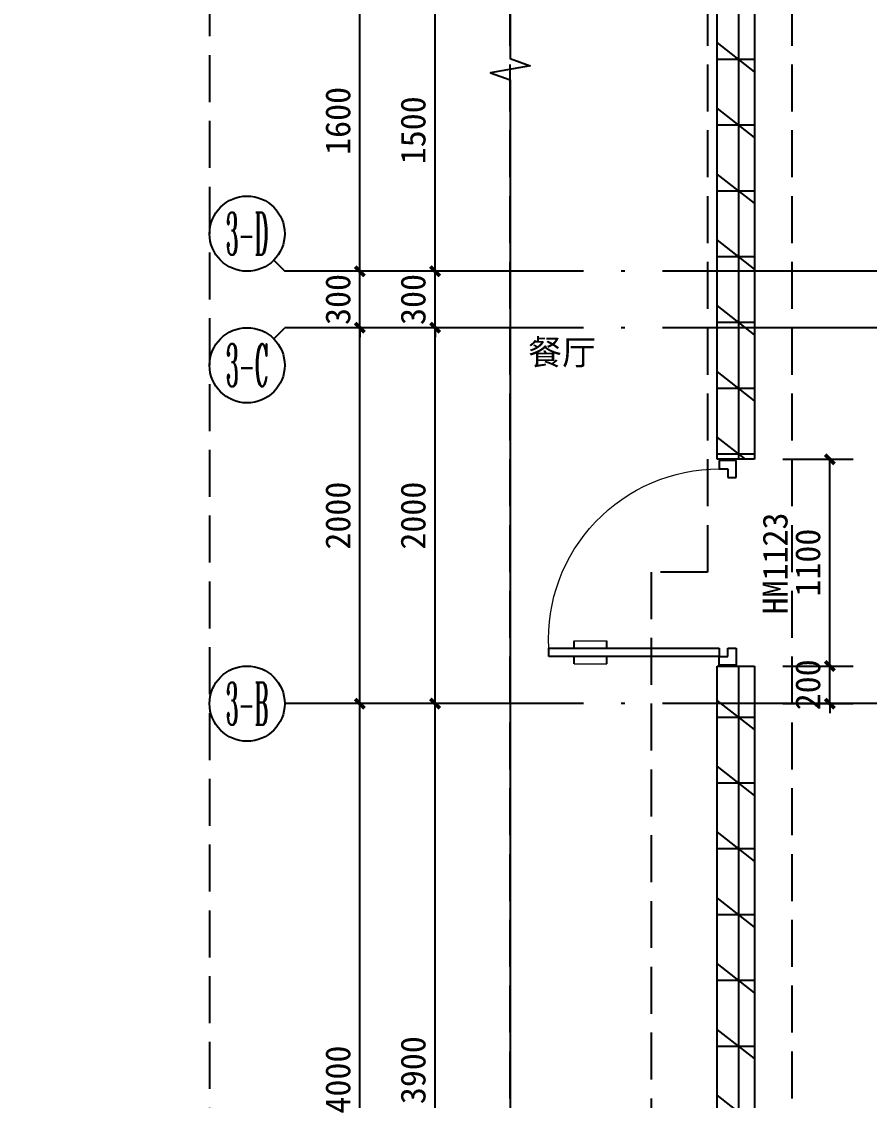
# Model space of a CAD drawing. Extents: x -10817 to 167545, y 26551 to 157048.
# Drawn here: x 25483 to 29994, y 114163 to 119902 of the extents above; entities that cross this region are included whole.
import ezdxf
from ezdxf.enums import TextEntityAlignment as Align
from ezdxf.xclip import XClip

# ---------------------------------------------------------------- set-up
doc = ezdxf.new("R2010")
doc.units = 0
doc.header["$LTSCALE"] = 1000
doc.header["$MEASUREMENT"] = 0
doc.header["$XCLIPFRAME"] = 0
doc.linetypes.add('DASH', pattern=[0.35, 0.25, -0.1])
doc.linetypes.add('DOTE', pattern=[2.42, 2, -0.2, 0.02, -0.2])
doc.layers.get('Defpoints').update_dxf_attribs({"color": 30, "linetype": 'DASH'})
for name, color, linetype in [('120-墙体$0$120-墙体$0$A-COLU-CONC-HATC', 204, 'Continuous'), ('120-墙体$0$120-墙体$0$A-WALL-BLOK', 131, 'Continuous'), ('120-墙体$0$A-WALL-BLOK', 131, 'Continuous'), ('120-墙体-首层$0$120-墙体-首层$0$A-COLU-CONC-HATC', 204, 'Continuous'), ('120-墙体-首层$0$120-墙体-首层$0$A-DOOR', 51, 'Continuous'), ('120-墙体-首层$0$A-WALL-BLOK', 131, 'Continuous'), ('3#-夹层$0$A-ANNO-TEXT', 7, 'Continuous'), ('A-ANNO-AXIS-CIRC', 3, 'Continuous'), ('A-ANNO-AXIS-TEXT', 7, 'Continuous'), ('A-ANNO-DIMS', 3, 'Continuous'), ('A-ANNO-DOTE', 10, 'DOTE'), ('A-ANNO-SYMB', 3, 'Continuous'), ('A-ANNO-TEXT', 7, 'Continuous'), ('AXIS_TEXT', 7, 'Continuous')]:
    doc.layers.add(name, color=color, linetype=linetype)
doc.styles.add('3#-夹层$0$Standard', font='')
doc.styles.add('_TCH_AXIS', font='COMPLEX', dxfattribs={"bigfont": 'GBCBIG'})
doc.styles.add('_TCH_DIM_T3', font='')
doc.styles.add('COMPLEX', font='COMPLEX')
doc.styles.get("Standard").update_dxf_attribs({"font": ''})
doc.styles.get('3#-夹层$0$Standard').set_extended_font_data('SimSun')
doc.styles.get('_TCH_DIM_T3').set_extended_font_data('SimSun')
doc.styles.get('Standard').set_extended_font_data('SimSun')
doc.dimstyles.new('_TCH_ARCH&&50', dxfattribs={"dimtxt": 132.911392, "dimasz": 50, "dimexe": 125, "dimexo": 150, "dimgap": 50, "dimtad": 1, "dimdec": 0, "dimzin": 0, "dimdsep": 46, "dimtxsty": '_TCH_DIM_T3', "dimblk": 'ARCHTICK', "dimcen": 0.09, "dimclrt": 7, "dimazin": 2, "dimtfac": 1, "dimtdec": 0, "dimtix": 1, "dimtmove": 2, "dimatfit": 3, "dimfxl": 50, "dimtolj": 1, "dimtzin": 0, "dimarcsym": 0})
pattern_1 = [(0, (0, 0), (0, 350), []), (37.875, (400, 0), (-169.615, 218.0767), []), (90, (400, 0), (-450, 3e-14), [])]

# ---------------------------------------------------------------- blocks, each defined once
blk = doc.blocks.new('120-J-MC-首层')
at = {"layer": 'Defpoints'}
blk.add_lwpolyline([(-6150, -10950), (-7250, -10950), (-7250, 250), (750, 250), (750, -12150), (-6150, -12150)], close=True, dxfattribs=at)
blk = doc.blocks.new('120-墙体')
at = {"layer": '120-墙体$0$120-墙体$0$A-COLU-CONC-HATC'}
h = blk.add_hatch(dxfattribs=at)
h.set_pattern_fill('空心砖', color=256, scale=100, style=0)
h.set_pattern_definition(pattern_1)
h.paths.add_polyline_path([(-7050, -4700), (-6850, -4900), (-6850, -3300), (-7050, -3300)])
at = {"layer": '120-墙体$0$120-墙体$0$A-WALL-BLOK'}
for p, q in [((-6650, -7750), (-6650, -11000)), ((-6550, -11000), (-6550, -7750))]:
    blk.add_line(p, q, dxfattribs=at)
at = {"layer": '120-墙体$0$A-WALL-BLOK'}
for p, q in [((-7050, -4700), (-7050, -3300)), ((-6850, -4900), (-6850, -3300))]:
    blk.add_line(p, q, dxfattribs=at)
at = {"layer": 'Defpoints'}
blk.add_lwpolyline([(-7800, 100), (-7800, -3300), (-7050, -3300), (-7050, -4700), (-8350, -4700), (-8350, -7200), (-9550, -7200), (-9550, -11200)], dxfattribs=at)
blk = doc.blocks.new('120-墙体-首层$0$120-墙体-首层$0$$DorLib2D$00000009')
for p, q in [((0.4129, 0.9053), (0.4129, 0.0807)), ((0.4541, 0.9053), (0.4129, 0.9053)), ((0.4541, 0.0807), (0.4541, 0.9053)), ((0.4129, 0.7822), (0.378, 0.7822)), ((0.489, 0.7822), (0.4541, 0.7822)), ((0.4129, 0.6235), (0.378, 0.6235)), ((0.489, 0.6235), (0.4541, 0.6235)), ((-0.4941, 0.0807), (-0.4529, 0.0807)), ((-0.4941, -0.0018), (-0.4941, 0.0807)), ((-0.4529, 0.0807), (-0.4529, 0.0395)), ((0.4129, 0.0807), (0.4541, 0.0807)), ((0.4953, 0.0807), (0.4541, 0.0807)), ((0.4541, 0.0807), (0.4541, 0.0395)), ((0.4953, -0.0018), (0.4953, 0.0807)), ((-0.4529, 0.0395), (-0.4117, 0.0395)), ((-0.4117, 0.0395), (-0.4117, -0.0018)), ((0.4541, 0.0395), (0.4129, 0.0395)), ((0.4129, 0.0395), (0.4129, -0.0018)), ((-0.4941, -0.0018), (-0.4941, -0.0018)), ((-0.4117, -0.0018), (-0.4941, -0.0018)), ((0.4129, -0.0018), (0.4953, -0.0018)), ((0.4953, -0.0018), (0.4953, -0.0018))]:
    blk.add_line(p, q)
at = {"lineweight": 13}
for p, q in [((0.378, 0.7822), (0.378, 0.6235)), ((0.489, 0.7822), (0.489, 0.6235))]:
    blk.add_line(p, q, dxfattribs=at)
blk.add_arc((0.3716, 0.0817), 0.8246, 87.134, 180.0717, dxfattribs=at)
blk = doc.blocks.new('120-墙体-首层')
at = {"layer": '120-墙体-首层$0$120-墙体-首层$0$A-COLU-CONC-HATC'}
h = blk.add_hatch(dxfattribs=at)
h.set_pattern_fill('空心砖', color=256, scale=100, style=0)
h.set_pattern_definition(pattern_1)
h.paths.add_polyline_path([(-7050, -3300), (-7050, -5800), (-6850, -5800), (-6850, -3300)])
h = blk.add_hatch(dxfattribs=at)
h.set_pattern_fill('空心砖', color=256, scale=100, style=0)
h.set_pattern_definition(pattern_1)
h.paths.add_polyline_path([(-6850, -11000), (-6850, -6900), (-7050, -6900), (-7050, -11000)])
at = {"layer": '120-墙体-首层$0$A-WALL-BLOK'}
for p, q in [((-7050, -3300), (-7050, -5800)), ((-6850, -5800), (-6850, -3300)), ((-7050, -5800), (-6850, -5800)), ((-6850, -6900), (-7050, -6900)), ((-7050, -6900), (-7050, -11000)), ((-6850, -11000), (-6850, -6900))]:
    blk.add_line(p, q, dxfattribs=at)
at = {"layer": 'Defpoints'}
blk.add_lwpolyline([(-9600, -10995), (-9600, -11250), (750, -11250), (750, -4850), (250, -4850), (250, 270), (-7850, 270), (-7850, -3350), (-6800, -3350), (-6800, -6400), (-6500, -6400), (-6500, -10995)], close=True, dxfattribs=at)
ref = blk.add_blockref('120-墙体', (0, 0))
XClip(ref).set_block_clipping_path([(-9600, -10995), (-9600, -11250), (750, -11250), (750, -4850), (250, -4850), (250, 270), (-7850, 270), (-7850, -3350), (-6800, -3350), (-6800, -6400), (-6500, -6400), (-6500, -10995)])
at = {"layer": '120-墙体-首层$0$120-墙体-首层$0$A-DOOR', "xscale": -1100, "yscale": -1100, "zscale": 200, "rotation": 90}
blk.add_blockref('120-墙体-首层$0$120-墙体-首层$0$$DorLib2D$00000009', (-6950, -6350), dxfattribs=at)
blk = doc.blocks.new('_ArchTick')
at = {"color": 0, "linetype": 'ByBlock', "const_width": 0.4}
blk.add_lwpolyline([(-0.5, -0.5), (0.5, 0.5)], dxfattribs=at)
blk = doc.blocks.new('*D3243')
at = {"layer": 'A-ANNO-DIMS', "color": 0, "lineweight": -2, "transparency": 16777216}
for p, q in [((27933.1, 116273.5), (27558.1, 116273.5)), ((27683.1, 112373.5), (27683.1, 116273.5)), ((27933.1, 112373.5), (27558.1, 112373.5))]:
    blk.add_line(p, q, dxfattribs=at)
at = {"layer": 'Defpoints', "color": 0, "transparency": 16777216}
for p in [(27683.1, 116273.5), (28083.1, 116273.5), (28083.1, 112373.5)]:
    blk.add_point(p, dxfattribs=at)
at = {"layer": 'A-ANNO-DIMS', "color": 0, "lineweight": -2, "transparency": 16777216, "xscale": 50, "yscale": 50, "zscale": 50}
for p, rotation in [((27683.1, 116273.5), 90), ((27683.1, 112373.5), 270)]:
    blk.add_blockref('_ArchTick', p, dxfattribs=dict(at, rotation=rotation))
at = {"layer": 'A-ANNO-DIMS', "color": 7, "transparency": 16777216, "insert": (27566.7, 114323.5), "char_height": 132.91, "attachment_point": 5, "rotation": 90, "style": '_TCH_DIM_T3'}
blk.add_mtext('\\A1;3900', dxfattribs=at)
blk = doc.blocks.new('*D3244')
at = {"layer": 'A-ANNO-DIMS', "color": 0, "lineweight": -2, "transparency": 16777216}
for p, q in [((27933.1, 118273.5), (27558.1, 118273.5)), ((27683.1, 116273.5), (27683.1, 118273.5)), ((27933.1, 116273.5), (27558.1, 116273.5))]:
    blk.add_line(p, q, dxfattribs=at)
at = {"layer": 'Defpoints', "color": 0, "transparency": 16777216}
for p in [(27683.1, 118273.5), (28083.1, 118273.5), (28083.1, 116273.5)]:
    blk.add_point(p, dxfattribs=at)
at = {"layer": 'A-ANNO-DIMS', "color": 0, "lineweight": -2, "transparency": 16777216, "xscale": 50, "yscale": 50, "zscale": 50}
for p, rotation in [((27683.1, 118273.5), 90), ((27683.1, 116273.5), 270)]:
    blk.add_blockref('_ArchTick', p, dxfattribs=dict(at, rotation=rotation))
at = {"layer": 'A-ANNO-DIMS', "color": 7, "transparency": 16777216, "insert": (27566.7, 117273.5), "char_height": 132.91, "attachment_point": 5, "rotation": 90, "style": '_TCH_DIM_T3'}
blk.add_mtext('\\A1;2000', dxfattribs=at)
blk = doc.blocks.new('*D3245')
at = {"layer": 'A-ANNO-DIMS', "color": 0, "lineweight": -2, "transparency": 16777216}
for p, q in [((27933.1, 118573.5), (27558.1, 118573.5)), ((27683.1, 118573.5), (27683.1, 118623.5)), ((27683.1, 118273.5), (27683.1, 118573.5)), ((27933.1, 118273.5), (27558.1, 118273.5)), ((27683.1, 118273.5), (27683.1, 118223.5))]:
    blk.add_line(p, q, dxfattribs=at)
at = {"layer": 'Defpoints', "color": 0, "transparency": 16777216}
for p in [(27683.1, 118573.5), (28083.1, 118573.5), (28083.1, 118273.5)]:
    blk.add_point(p, dxfattribs=at)
at = {"layer": 'A-ANNO-DIMS', "color": 0, "lineweight": -2, "transparency": 16777216, "xscale": 50, "yscale": 50, "zscale": 50}
for p, rotation in [((27683.1, 118573.5), 270), ((27683.1, 118273.5), 90)]:
    blk.add_blockref('_ArchTick', p, dxfattribs=dict(at, rotation=rotation))
at = {"layer": 'A-ANNO-DIMS', "color": 7, "transparency": 16777216, "insert": (27566.7, 118423.5), "char_height": 132.91, "attachment_point": 5, "rotation": 90, "style": '_TCH_DIM_T3'}
blk.add_mtext('\\A1;300', dxfattribs=at)
blk = doc.blocks.new('*D3246')
at = {"layer": 'A-ANNO-DIMS', "color": 0, "lineweight": -2, "transparency": 16777216}
for p, q in [((27933.1, 120073.5), (27558.1, 120073.5)), ((27683.1, 118573.5), (27683.1, 120073.5)), ((27933.1, 118573.5), (27558.1, 118573.5))]:
    blk.add_line(p, q, dxfattribs=at)
at = {"layer": 'Defpoints', "color": 0, "transparency": 16777216}
for p in [(27683.1, 120073.5), (28083.1, 120073.5), (28083.1, 118573.5)]:
    blk.add_point(p, dxfattribs=at)
at = {"layer": 'A-ANNO-DIMS', "color": 0, "lineweight": -2, "transparency": 16777216, "xscale": 50, "yscale": 50, "zscale": 50}
for p, rotation in [((27683.1, 120073.5), 90), ((27683.1, 118573.5), 270)]:
    blk.add_blockref('_ArchTick', p, dxfattribs=dict(at, rotation=rotation))
at = {"layer": 'A-ANNO-DIMS', "color": 7, "transparency": 16777216, "insert": (27566.7, 119323.5), "char_height": 132.91, "attachment_point": 5, "rotation": 90, "style": '_TCH_DIM_T3'}
blk.add_mtext('\\A1;1500', dxfattribs=at)
blk = doc.blocks.new('*D3258')
at = {"layer": 'A-ANNO-DIMS', "color": 0, "lineweight": -2, "transparency": 16777216}
for p, q in [((27533.1, 116273.5), (27158.1, 116273.5)), ((27283.1, 112273.5), (27283.1, 116273.5)), ((27533.1, 112273.5), (27158.1, 112273.5))]:
    blk.add_line(p, q, dxfattribs=at)
at = {"layer": 'Defpoints', "color": 0, "transparency": 16777216}
for p in [(27283.1, 116273.5), (27683.1, 116273.5), (27683.1, 112273.5)]:
    blk.add_point(p, dxfattribs=at)
at = {"layer": 'A-ANNO-DIMS', "color": 0, "lineweight": -2, "transparency": 16777216, "xscale": 50, "yscale": 50, "zscale": 50}
for p, rotation in [((27283.1, 116273.5), 90), ((27283.1, 112273.5), 270)]:
    blk.add_blockref('_ArchTick', p, dxfattribs=dict(at, rotation=rotation))
at = {"layer": 'A-ANNO-DIMS', "color": 7, "transparency": 16777216, "insert": (27166.7, 114273.5), "char_height": 132.91, "attachment_point": 5, "rotation": 90, "style": '_TCH_DIM_T3'}
blk.add_mtext('\\A1;4000', dxfattribs=at)
blk = doc.blocks.new('*D3259')
at = {"layer": 'A-ANNO-DIMS', "color": 0, "lineweight": -2, "transparency": 16777216}
for p, q in [((27533.1, 118273.5), (27158.1, 118273.5)), ((27283.1, 116273.5), (27283.1, 118273.5)), ((27533.1, 116273.5), (27158.1, 116273.5))]:
    blk.add_line(p, q, dxfattribs=at)
at = {"layer": 'Defpoints', "color": 0, "transparency": 16777216}
for p in [(27283.1, 118273.5), (27683.1, 118273.5), (27683.1, 116273.5)]:
    blk.add_point(p, dxfattribs=at)
at = {"layer": 'A-ANNO-DIMS', "color": 0, "lineweight": -2, "transparency": 16777216, "xscale": 50, "yscale": 50, "zscale": 50}
for p, rotation in [((27283.1, 118273.5), 90), ((27283.1, 116273.5), 270)]:
    blk.add_blockref('_ArchTick', p, dxfattribs=dict(at, rotation=rotation))
at = {"layer": 'A-ANNO-DIMS', "color": 7, "transparency": 16777216, "insert": (27166.7, 117273.5), "char_height": 132.91, "attachment_point": 5, "rotation": 90, "style": '_TCH_DIM_T3'}
blk.add_mtext('\\A1;2000', dxfattribs=at)
blk = doc.blocks.new('*D3260')
at = {"layer": 'A-ANNO-DIMS', "color": 0, "lineweight": -2, "transparency": 16777216}
for p, q in [((27533.1, 118573.5), (27158.1, 118573.5)), ((27283.1, 118573.5), (27283.1, 118623.5)), ((27283.1, 118273.5), (27283.1, 118573.5)), ((27533.1, 118273.5), (27158.1, 118273.5)), ((27283.1, 118273.5), (27283.1, 118223.5))]:
    blk.add_line(p, q, dxfattribs=at)
at = {"layer": 'Defpoints', "color": 0, "transparency": 16777216}
for p in [(27283.1, 118573.5), (27683.1, 118573.5), (27683.1, 118273.5)]:
    blk.add_point(p, dxfattribs=at)
at = {"layer": 'A-ANNO-DIMS', "color": 0, "lineweight": -2, "transparency": 16777216, "xscale": 50, "yscale": 50, "zscale": 50}
for p, rotation in [((27283.1, 118573.5), 270), ((27283.1, 118273.5), 90)]:
    blk.add_blockref('_ArchTick', p, dxfattribs=dict(at, rotation=rotation))
at = {"layer": 'A-ANNO-DIMS', "color": 7, "transparency": 16777216, "insert": (27166.7, 118423.5), "char_height": 132.91, "attachment_point": 5, "rotation": 90, "style": '_TCH_DIM_T3'}
blk.add_mtext('\\A1;300', dxfattribs=at)
blk = doc.blocks.new('*D3261')
at = {"layer": 'A-ANNO-DIMS', "color": 0, "lineweight": -2, "transparency": 16777216}
for p, q in [((27533.1, 120173.5), (27158.1, 120173.5)), ((27283.1, 118573.5), (27283.1, 120173.5)), ((27533.1, 118573.5), (27158.1, 118573.5))]:
    blk.add_line(p, q, dxfattribs=at)
at = {"layer": 'Defpoints', "color": 0, "transparency": 16777216}
for p in [(27283.1, 120173.5), (27683.1, 120173.5), (27683.1, 118573.5)]:
    blk.add_point(p, dxfattribs=at)
at = {"layer": 'A-ANNO-DIMS', "color": 0, "lineweight": -2, "transparency": 16777216, "xscale": 50, "yscale": 50, "zscale": 50}
for p, rotation in [((27283.1, 120173.5), 90), ((27283.1, 118573.5), 270)]:
    blk.add_blockref('_ArchTick', p, dxfattribs=dict(at, rotation=rotation))
at = {"layer": 'A-ANNO-DIMS', "color": 7, "transparency": 16777216, "insert": (27166.7, 119373.5), "char_height": 132.91, "attachment_point": 5, "rotation": 90, "style": '_TCH_DIM_T3'}
blk.add_mtext('\\A1;1600', dxfattribs=at)
blk = doc.blocks.new('*D3296')
at = {"layer": 'A-ANNO-DIMS', "color": 0, "lineweight": -2, "transparency": 16777216}
for p, q in [((29533.2, 117573.5), (29908.2, 117573.5)), ((29783.2, 116473.5), (29783.2, 117573.5)), ((29533.2, 116473.5), (29908.2, 116473.5))]:
    blk.add_line(p, q, dxfattribs=at)
at = {"layer": 'Defpoints', "color": 0, "transparency": 16777216}
for p in [(29383.2, 117573.5), (29783.2, 117573.5), (29383.2, 116473.5)]:
    blk.add_point(p, dxfattribs=at)
at = {"layer": 'A-ANNO-DIMS', "color": 0, "lineweight": -2, "transparency": 16777216, "xscale": 50, "yscale": 50, "zscale": 50}
for p, rotation in [((29783.2, 117573.5), 90), ((29783.2, 116473.5), 270)]:
    blk.add_blockref('_ArchTick', p, dxfattribs=dict(at, rotation=rotation))
at = {"layer": 'A-ANNO-DIMS', "color": 7, "transparency": 16777216, "insert": (29666.7, 117023.5), "char_height": 132.91, "attachment_point": 5, "rotation": 90, "style": '_TCH_DIM_T3'}
blk.add_mtext('\\A1;1100', dxfattribs=at)
blk = doc.blocks.new('*D3297')
at = {"layer": 'A-ANNO-DIMS', "color": 0, "lineweight": -2, "transparency": 16777216}
for p, q in [((29783.2, 116473.5), (29783.2, 116523.5)), ((29533.2, 116473.5), (29908.2, 116473.5)), ((29783.2, 116273.5), (29783.2, 116473.5)), ((29533.2, 116273.5), (29908.2, 116273.5)), ((29783.2, 116273.5), (29783.2, 116223.5))]:
    blk.add_line(p, q, dxfattribs=at)
at = {"layer": 'Defpoints', "color": 0, "transparency": 16777216}
for p in [(29383.2, 116473.5), (29783.2, 116473.5), (29383.2, 116273.5)]:
    blk.add_point(p, dxfattribs=at)
at = {"layer": 'A-ANNO-DIMS', "color": 0, "lineweight": -2, "transparency": 16777216, "xscale": 50, "yscale": 50, "zscale": 50}
for p, rotation in [((29783.2, 116473.5), 270), ((29783.2, 116273.5), 90)]:
    blk.add_blockref('_ArchTick', p, dxfattribs=dict(at, rotation=rotation))
at = {"layer": 'A-ANNO-DIMS', "color": 7, "transparency": 16777216, "insert": (29666.7, 116373.5), "char_height": 132.91, "attachment_point": 5, "rotation": 90, "style": '_TCH_DIM_T3'}
blk.add_mtext('\\A1;200', dxfattribs=at)
blk = doc.blocks.new('_AXISO')
blk.add_circle((0, 0), 0.5)
at = {"layer": 'AXIS_TEXT', "style": 'COMPLEX', "width": 1.041667}
blk.add_attdef('A', text='', height=0.56, dxfattribs=at).set_placement((-0.25, -0.28), (0.25, -0.28), align=Align.FIT)

msp = doc.modelspace()

# ---------------------------------------------------------------- linework, layer by layer
at = {"layer": 'A-ANNO-AXIS-CIRC'}
for p, q in [((26824.5, 118632.1), (26883.1, 118573.5)), ((28083.1, 118573.5), (26883.1, 118573.5)), ((26824.5, 118214.9), (26883.1, 118273.5)), ((28083.1, 118273.5), (26883.1, 118273.5)), ((28083.1, 116273.5), (26883.1, 116273.5))]:
    msp.add_line(p, q, dxfattribs=at)
at = {"layer": 'A-ANNO-DOTE'}
for points in [[(35733.2, 118573.5), (26883.1, 118573.5)], [(35733.2, 118273.5), (26883.1, 118273.5)], [(35733.2, 116273.5), (26883.1, 116273.5)]]:
    msp.add_lwpolyline(points, dxfattribs=at)
at = {"layer": 'A-ANNO-SYMB'}
msp.add_lwpolyline([(28083.1, 129673.5), (28083.1, 119704.7), (28188.1, 119666.5), (27978.1, 119629.4), (28083.1, 119592.2), (28083.1, 109623.4)], dxfattribs=at)
at = {"layer": 'Defpoints'}
for points in [[(36133.2, 131273.5), (26483.1, 131273.5), (26483.1, 108423.4), (36133.2, 108423.4)], [(28083.1, 129673.5), (34533.2, 129673.5), (34533.2, 109623.4), (28083.1, 109623.4)]]:
    msp.add_lwpolyline(points, close=True, dxfattribs=at)

# ---------------------------------------------------------------- block references
ref = msp.add_blockref('120-墙体-首层', (22333.2, 123373.5), dxfattribs=dict(xscale=-1))
XClip(ref).set_block_clipping_path([(-12100.001355944, -13750.1452511974), (-5749.9442833007, 6300.0000000014)])
ref = msp.add_blockref('120-J-MC-首层', (22333.2, 123373.5), dxfattribs=dict(xscale=-1))
XClip(ref).set_block_clipping_path([(-12100.001355944, -13750.1452511974), (-5749.9442833007, 6300.0000000014)])
at = {"layer": 'A-ANNO-AXIS-CIRC'}
ref = msp.add_blockref('_AXISO', (26683.1, 118773.5), dxfattribs=dict(at, xscale=400, yscale=400, zscale=400))
ref.add_attrib('A', '3-D', dxfattribs={"layer": 'A-ANNO-AXIS-TEXT', "height": 226.27, "style": '_TCH_AXIS', "width": 0.33871}).set_placement((26570, 118660.4), (26796.2, 118660.4), align=Align.FIT)
ref = msp.add_blockref('_AXISO', (26683.1, 118073.5), dxfattribs=dict(at, xscale=400, yscale=400, zscale=400))
ref.add_attrib('A', '3-C', dxfattribs={"layer": 'A-ANNO-AXIS-TEXT', "height": 226.27, "style": '_TCH_AXIS', "width": 0.35}).set_placement((26570, 117960.4), (26796.2, 117960.4), align=Align.FIT)
ref = msp.add_blockref('_AXISO', (26683.1, 116273.5), dxfattribs=dict(at, xscale=400, yscale=400, zscale=400))
ref.add_attrib('A', '3-B', dxfattribs={"layer": 'A-ANNO-AXIS-TEXT', "height": 226.27, "style": '_TCH_AXIS', "width": 0.33871}).set_placement((26570, 116160.4), (26796.2, 116160.4), align=Align.FIT)

# ---------------------------------------------------------------- texts
at = {"layer": '3#-夹层$0$A-ANNO-TEXT', "style": '3#-夹层$0$Standard'}
msp.add_text('餐厅', height=132.91, dxfattribs=at).set_placement((28177.1, 118076.1))
at = {"layer": 'A-ANNO-TEXT', "color": 2}
msp.add_text('HM1123', height=132.91, rotation=90, dxfattribs=at).set_placement((29558.2, 116747.7))

# ---------------------------------------------------------------- dimensions: what is measured, and where the dimension line sits
at = {"layer": 'A-ANNO-DIMS'}
for p1, p2, distance, picture, middle in [((27683.1, 118573.5), (27683.1, 120173.5), 400, '*D3261', (27166.7, 119373.5)), ((28083.1, 118573.5), (28083.1, 120073.5), 400, '*D3246', (27566.7, 119323.5)), ((27683.1, 118273.5), (27683.1, 118573.5), 400, '*D3260', (27166.7, 118423.5)), ((28083.1, 118273.5), (28083.1, 118573.5), 400, '*D3245', (27566.7, 118423.5)), ((27683.1, 116273.5), (27683.1, 118273.5), 400, '*D3259', (27166.7, 117273.5)), ((28083.1, 116273.5), (28083.1, 118273.5), 400, '*D3244', (27566.7, 117273.5)), ((29383.2, 116473.5), (29383.2, 117573.5), -400, '*D3296', (29666.7, 117023.5)), ((29383.2, 116273.5), (29383.2, 116473.5), -400, '*D3297', (29666.7, 116373.5)), ((27683.1, 112273.5), (27683.1, 116273.5), 400, '*D3258', (27166.7, 114273.5)), ((28083.1, 112373.5), (28083.1, 116273.5), 400, '*D3243', (27566.7, 114323.5))]:
    dim = msp.add_aligned_dim(p1=p1, p2=p2, distance=distance, dimstyle='_TCH_ARCH&&50', dxfattribs=at)
    dim.commit()
    dim.dimension.update_dxf_attribs({"geometry": picture, "text_midpoint": middle})

doc.saveas('drawing.dxf')
